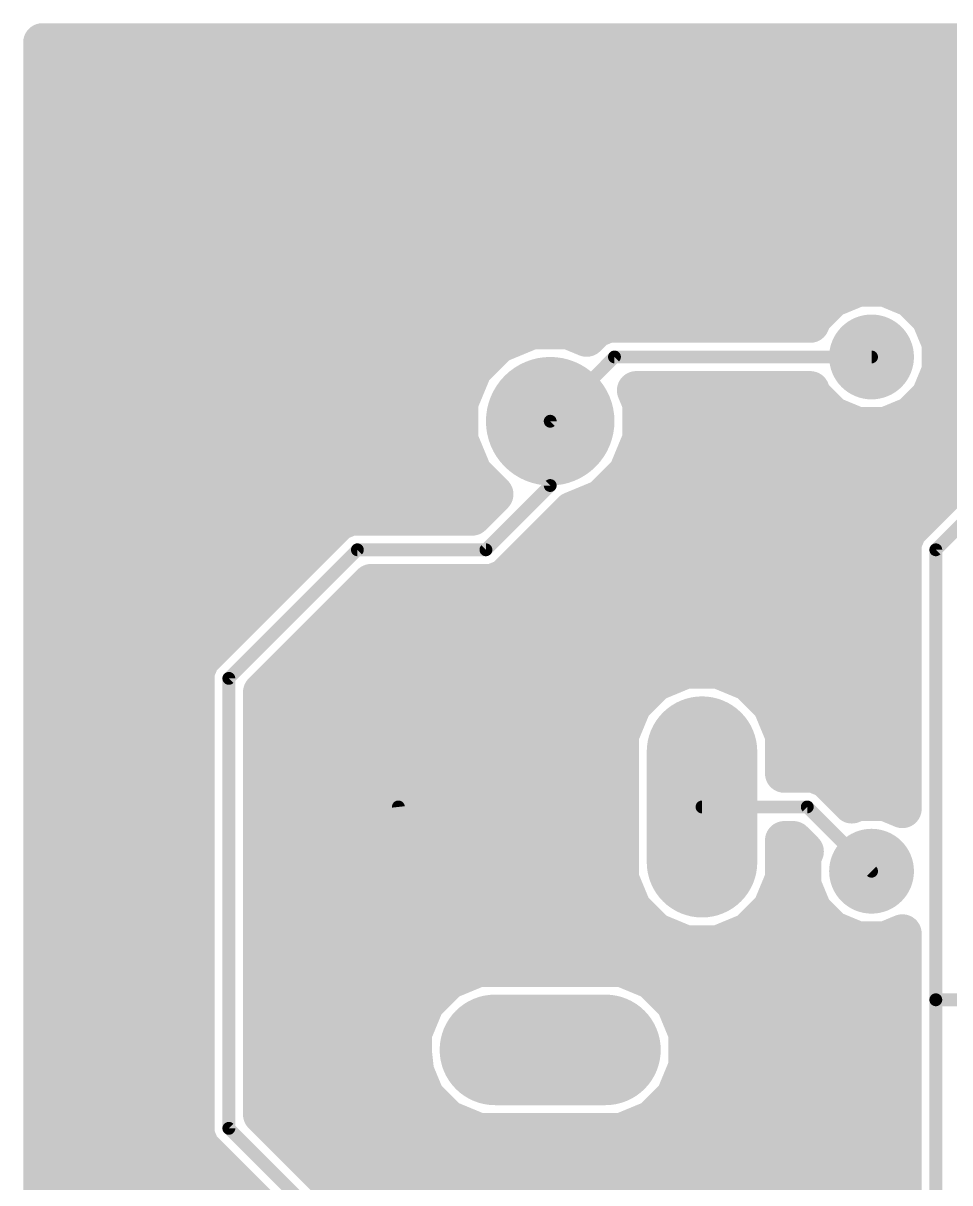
# Model space of a CAD drawing. Extents: x 1 to 64.7, y 1 to 39.6.
# Drawn here: x 1.02 to 19.33, y 16.7 to 39.61 of the extents above; entities that cross this region are included whole.
import ezdxf

# ---------------------------------------------------------------- set-up
doc = ezdxf.new("R2010")
doc.units = 0
doc.layers.add('16', color=175, linetype='CONTINUOUS')
doc.layers.add('17', color=82, linetype='CONTINUOUS')

# ---------------------------------------------------------------- blocks, each defined once
blk = doc.blocks.new('ROUNDP')
at = {"const_width": 0.5}
blk.add_lwpolyline([(0, -0.25, 1), (0, 0.25, 1), (0, -0.25)], format="xyb", dxfattribs=at)
blk = doc.blocks.new('OCTAGONP')
at = {"const_width": 0.5}
blk.add_lwpolyline([(-0.25, -0.1036), (-0.25, 0.1036), (-0.1036, 0.25), (0.1036, 0.25), (0.25, 0.1036), (0.25, -0.1036), (0.1036, -0.25), (-0.1036, -0.25), (-0.25, -0.1036), (-0.25, 0.1036)], dxfattribs=at)
blk = doc.blocks.new('LONGP100')
at = {"const_width": 1}
blk.add_lwpolyline([(-0.5, 0), (0.5, 0)], dxfattribs=at)
at = {"const_width": 0.5}
for points in [[(-0.5, 0.25, 1), (-0.5, -0.25)], [(0.5, -0.25, 1), (0.5, 0.25)]]:
    blk.add_lwpolyline(points, format="xyb", dxfattribs=at)

msp = doc.modelspace()

# ---------------------------------------------------------------- linework, layer by layer
at = {"layer": '16'}
for points, const_width in [([(1.397, 1.397), (1.397, 39.233)], 0.762), ([(1.397, 39.233), (64.313, 39.233)], 0.762), ([(1.397, 38.862), (64.313, 38.862)], 0.762), ([(1.397, 38.1), (64.313, 38.1)], 0.762), ([(1.397, 37.338), (64.313, 37.338)], 0.762), ([(1.397, 36.576), (64.313, 36.576)], 0.762), ([(1.397, 35.814), (31.0701, 35.814)], 0.762), ([(1.397, 35.052), (30.3081, 35.052)], 0.762), ([(1.397, 34.29), (17.2619, 34.29)], 0.762), ([(17.5072, 34.3916), (17.0031, 34.1828)], 0.762), ([(18.0528, 34.3916), (17.5072, 34.3916)], 0.762), ([(18.5569, 34.1828), (18.0528, 34.3916)], 0.762), ([(18.2981, 34.29), (29.1784, 34.29)], 0.762), ([(17.0031, 34.1828), (16.6172, 33.7969)], 0.762), ([(18.9428, 33.7969), (18.5569, 34.1828)], 0.762), ([(16.6172, 33.7969), (16.5689, 33.6804)], 0.762), ([(19.1516, 33.2928), (18.9428, 33.7969)], 0.762), ([(1.397, 33.528), (11.01, 33.528)], 0.762), ([(11.0713, 33.5534), (10.4085, 33.2788)], 0.762), ([(11.7887, 33.5534), (11.0713, 33.5534)], 0.762), ([(12.1499, 33.4038), (11.7887, 33.5534)], 0.762), ([(11.85, 33.528), (12.2741, 33.528)], 0.762), ([(12.3259, 33.5799), (12.1499, 33.4038)], 0.762), ([(12.5686, 33.6804), (12.3259, 33.5799)], 0.762), ([(16.5689, 33.6804), (12.5686, 33.6804)], 0.762), ([(19.0542, 33.528), (28.708, 33.528)], 0.762), ([(10.4085, 33.2788), (9.9012, 32.7715)], 0.762), ([(19.1516, 32.7472), (19.1516, 33.2928)], 0.762), ([(1.397, 32.766), (9.8989, 32.766)], 0.762), ([(9.9012, 32.7715), (9.6266, 32.1087)], 0.762), ([(11.43, 31.75), (12.7, 33.02)], 0.254), ([(12.7, 33.02), (17.78, 33.02)], 0.254), ([(18.9428, 32.2431), (19.1516, 32.7472)], 0.762), ([(19.1516, 32.766), (28.7321, 32.766)], 0.762), ([(13.2334, 32.1087), (13.1295, 32.3596)], 0.762), ([(13.1295, 32.3596), (16.5689, 32.3596)], 0.762), ([(16.5689, 32.3596), (16.6172, 32.2431)], 0.762), ([(16.6172, 32.2431), (17.0031, 31.8572)], 0.762), ([(18.5569, 31.8572), (18.9428, 32.2431)], 0.762), ([(1.397, 32.004), (9.6266, 32.004)], 0.762), ([(9.6266, 32.1087), (9.6266, 31.3913)], 0.762), ([(13.2334, 31.3913), (13.2334, 32.1087)], 0.762), ([(13.2334, 32.004), (16.8563, 32.004)], 0.762), ([(21.0301, 32.1241), (18.4901, 29.5841)], 0.762), ([(18.7037, 32.004), (20.9101, 32.004)], 0.762), ([(17.0031, 31.8572), (17.5072, 31.6484)], 0.762), ([(18.0528, 31.6484), (18.5569, 31.8572)], 0.762), ([(11.43, 30.48), (11.43, 31.75)], 0.254), ([(17.5072, 31.6484), (18.0528, 31.6484)], 0.762), ([(19.05, 29.21), (21.59, 31.75)], 0.254), ([(1.397, 31.242), (9.6884, 31.242)], 0.762), ([(9.6266, 31.3913), (9.9012, 30.7285)], 0.762), ([(12.9588, 30.7285), (13.2334, 31.3913)], 0.762), ([(13.1716, 31.242), (20.1481, 31.242)], 0.762), ([(9.9012, 30.7285), (10.3228, 30.3068)], 0.762), ([(12.4515, 30.2212), (12.9588, 30.7285)], 0.762), ([(1.397, 30.48), (10.1496, 30.48)], 0.762), ([(12.7104, 30.48), (19.3861, 30.48)], 0.762), ([(10.3228, 30.3068), (9.8865, 29.8704)], 0.762), ([(11.43, 30.48), (10.16, 29.21)], 0.254), ([(11.8601, 29.9762), (12.4515, 30.2212)], 0.762), ([(7.4886, 29.8704), (7.2459, 29.7699)], 0.762), ([(9.8865, 29.8704), (7.4886, 29.8704)], 0.762), ([(10.5341, 28.6501), (11.8601, 29.9762)], 0.762), ([(1.397, 29.718), (7.1941, 29.718)], 0.762), ([(7.2459, 29.7699), (7.0601, 29.5841)], 0.762), ([(11.6019, 29.718), (18.6241, 29.718)], 0.762), ([(7.0601, 29.5841), (4.5201, 27.0441)], 0.762), ([(18.4901, 29.5841), (18.3896, 29.3414)], 0.762), ([(18.3896, 29.3414), (18.3896, 24.0921)], 0.762), ([(1.397, 28.956), (6.4321, 28.956)], 0.762), ([(5.08, 26.67), (7.62, 29.21)], 0.254), ([(10.16, 29.21), (7.62, 29.21)], 0.254), ([(10.8399, 28.956), (18.3896, 28.956)], 0.762), ([(19.05, 20.32), (19.05, 29.21)], 0.254), ([(5.7404, 26.3965), (7.8935, 28.5496)], 0.762), ([(7.8935, 28.5496), (10.2914, 28.5496)], 0.762), ([(10.2914, 28.5496), (10.5341, 28.6501)], 0.762), ([(1.397, 28.194), (5.6701, 28.194)], 0.762), ([(7.5379, 28.194), (18.3896, 28.194)], 0.762), ([(1.397, 27.432), (4.9081, 27.432)], 0.762), ([(6.7759, 27.432), (18.3896, 27.432)], 0.762), ([(4.5201, 27.0441), (4.4196, 26.8014)], 0.762), ([(1.397, 26.67), (4.4196, 26.67)], 0.762), ([(4.4196, 26.8014), (4.4196, 17.6486)], 0.762), ([(6.0139, 26.67), (13.6774, 26.67)], 0.762), ([(14.1066, 26.8478), (13.5092, 26.6003)], 0.762), ([(14.7534, 26.8478), (14.1066, 26.8478)], 0.762), ([(15.3508, 26.6003), (14.7534, 26.8478)], 0.762), ([(15.1826, 26.67), (18.3896, 26.67)], 0.762), ([(13.5092, 26.6003), (13.0519, 26.143)], 0.762), ([(15.8081, 26.143), (15.3508, 26.6003)], 0.762), ([(5.08, 17.78), (5.08, 26.67)], 0.254), ([(5.7404, 18.0535), (5.7404, 26.3965)], 0.762), ([(13.0519, 26.143), (12.8044, 25.5456)], 0.762), ([(16.0556, 25.5456), (15.8081, 26.143)], 0.762), ([(1.397, 25.908), (4.4196, 25.908)], 0.762), ([(5.7404, 25.908), (12.9545, 25.908)], 0.762), ([(15.9055, 25.908), (18.3896, 25.908)], 0.762), ([(12.8044, 25.5456), (12.8044, 22.7144)], 0.762), ([(16.0556, 24.7904), (16.0556, 25.5456)], 0.762), ([(1.397, 25.146), (4.4196, 25.146)], 0.762), ([(5.7404, 25.146), (12.8044, 25.146)], 0.762), ([(16.0556, 25.146), (18.3896, 25.146)], 0.762), ([(16.6414, 24.7904), (16.0556, 24.7904)], 0.762), ([(16.8841, 24.6899), (16.6414, 24.7904)], 0.762), ([(17.3906, 24.1833), (16.8841, 24.6899)], 0.762), ([(1.397, 24.384), (4.4196, 24.384)], 0.762), ([(5.7404, 24.384), (12.8044, 24.384)], 0.762), ([(17.1899, 24.384), (18.3896, 24.384)], 0.762), ([(17.5072, 24.2316), (17.3906, 24.1833)], 0.762), ([(18.0528, 24.2316), (17.5072, 24.2316)], 0.762), ([(18.3896, 24.0921), (18.0528, 24.2316)], 0.762), ([(8.43, 24.13), (9.7, 12.7)], 0.254), ([(14.43, 24.13), (16.51, 24.13)], 0.254), ([(16.51, 24.13), (17.78, 22.86)], 0.254), ([(1.397, 23.622), (4.4196, 23.622)], 0.762), ([(5.7404, 23.622), (12.8044, 23.622)], 0.762), ([(16.0556, 22.7144), (16.0556, 23.4696)], 0.762), ([(16.0556, 23.4696), (16.2365, 23.4696)], 0.762), ([(16.2365, 23.4696), (16.4567, 23.2494)], 0.762), ([(16.4567, 23.2494), (16.4084, 23.1328)], 0.762), ([(16.4084, 23.1328), (16.4084, 22.5872)], 0.762), ([(1.397, 22.86), (4.4196, 22.86)], 0.762), ([(5.7404, 22.86), (12.8044, 22.86)], 0.762), ([(16.0556, 22.86), (16.4084, 22.86)], 0.762), ([(12.8044, 22.7144), (13.0519, 22.117)], 0.762), ([(15.8081, 22.117), (16.0556, 22.7144)], 0.762), ([(16.4084, 22.5872), (16.6172, 22.0831)], 0.762), ([(1.397, 22.098), (4.4196, 22.098)], 0.762), ([(5.7404, 22.098), (13.0709, 22.098)], 0.762), ([(13.0519, 22.117), (13.5092, 21.6597)], 0.762), ([(15.3508, 21.6597), (15.8081, 22.117)], 0.762), ([(15.7891, 22.098), (16.611, 22.098)], 0.762), ([(16.6172, 22.0831), (17.0031, 21.6972)], 0.762), ([(13.5092, 21.6597), (14.1066, 21.4122)], 0.762), ([(14.7534, 21.4122), (15.3508, 21.6597)], 0.762), ([(17.0031, 21.6972), (17.5072, 21.4884)], 0.762), ([(18.0528, 21.4884), (18.3896, 21.6279)], 0.762), ([(18.3896, 21.6279), (18.3896, 13.3604)], 0.762), ([(14.1066, 21.4122), (14.7534, 21.4122)], 0.762), ([(17.5072, 21.4884), (18.0528, 21.4884)], 0.762), ([(1.397, 21.336), (4.4196, 21.336)], 0.762), ([(5.7404, 21.336), (18.3896, 21.336)], 0.762), ([(10.0144, 20.9556), (9.417, 20.7081)], 0.762), ([(12.8456, 20.9556), (10.0144, 20.9556)], 0.762), ([(13.443, 20.7081), (12.8456, 20.9556)], 0.762), ([(9.417, 20.7081), (8.9597, 20.2508)], 0.762), ([(13.9003, 20.2508), (13.443, 20.7081)], 0.762), ([(1.397, 20.574), (4.4196, 20.574)], 0.762), ([(5.7404, 20.574), (9.2829, 20.574)], 0.762), ([(13.5771, 20.574), (18.3896, 20.574)], 0.762), ([(8.9597, 20.2508), (8.7122, 19.6533)], 0.762), ([(14.1478, 19.6533), (13.9003, 20.2508)], 0.762), ([(19.05, 20.32), (19.05, 12.7)], 0.254), ([(36.83, 20.32), (19.05, 20.32)], 0.254), ([(1.397, 19.812), (4.4196, 19.812)], 0.762), ([(5.7404, 19.812), (8.7779, 19.812)], 0.762), ([(14.0821, 19.812), (18.3896, 19.812)], 0.762), ([(8.7122, 19.6533), (8.7122, 19.0066)], 0.762), ([(14.1478, 19.0066), (14.1478, 19.6533)], 0.762), ([(1.397, 19.05), (4.4196, 19.05)], 0.762), ([(5.7404, 19.05), (8.7122, 19.05)], 0.762), ([(8.7122, 19.0066), (8.9597, 18.4092)], 0.762), ([(13.9003, 18.4092), (14.1478, 19.0066)], 0.762), ([(14.1478, 19.05), (18.3896, 19.05)], 0.762), ([(8.9597, 18.4092), (9.417, 17.9519)], 0.762), ([(13.443, 17.9519), (13.9003, 18.4092)], 0.762), ([(1.397, 18.288), (4.4196, 18.288)], 0.762), ([(5.7404, 18.288), (9.0808, 18.288)], 0.762), ([(13.7791, 18.288), (18.3896, 18.288)], 0.762), ([(8.1799, 15.6141), (5.7404, 18.0535)], 0.762), ([(9.417, 17.9519), (10.0144, 17.7044)], 0.762), ([(12.8456, 17.7044), (13.443, 17.9519)], 0.762), ([(1.397, 17.526), (4.4704, 17.526)], 0.762), ([(4.4196, 17.6486), (4.5201, 17.4059)], 0.762), ([(7.62, 15.24), (5.08, 17.78)], 0.254), ([(6.2679, 17.526), (18.3896, 17.526)], 0.762), ([(10.0144, 17.7044), (12.8456, 17.7044)], 0.762), ([(4.5201, 17.4059), (6.9596, 14.9665)], 0.762), ([(1.397, 16.764), (5.1621, 16.764)], 0.762), ([(7.0299, 16.764), (18.3896, 16.764)], 0.762)]:
    msp.add_lwpolyline(points, dxfattribs=dict(at, const_width=const_width))
for points, const_width in [([(1.5875, 39.233, 1), (1.2065, 39.233)], 0.381), ([(1.397, 39.4235, 1), (1.397, 39.0425)], 0.381), ([(1.397, 39.0525, 1), (1.397, 38.6715)], 0.381), ([(1.397, 38.2905, 1), (1.397, 37.9095)], 0.381), ([(1.397, 37.5285, 1), (1.397, 37.1475)], 0.381), ([(1.397, 36.7665, 1), (1.397, 36.3855)], 0.381), ([(1.397, 36.0045, 1), (1.397, 35.6235)], 0.381), ([(1.397, 35.2425, 1), (1.397, 34.8615)], 0.381), ([(1.397, 34.4805, 1), (1.397, 34.0995)], 0.381), ([(17.2619, 34.0995, 1), (17.2619, 34.4805)], 0.381), ([(17.5072, 34.5821, 1), (17.5072, 34.2011)], 0.381), ([(17.5801, 34.2156, 1), (17.4343, 34.5676)], 0.381), ([(18.1257, 34.5676, 1), (17.9799, 34.2156)], 0.381), ([(18.0528, 34.2011, 1), (18.0528, 34.5821)], 0.381), ([(18.2981, 34.4805, 1), (18.2981, 34.0995)], 0.381), ([(16.9301, 34.3588, 1), (17.076, 34.0068)], 0.381), ([(17.1378, 34.0481, 1), (16.8683, 34.3175)], 0.381), ([(18.6917, 34.3175, 1), (18.4222, 34.0481)], 0.381), ([(18.484, 34.0068, 1), (18.6298, 34.3588)], 0.381), ([(16.7932, 33.724, 1), (16.4412, 33.8698)], 0.381), ([(19.1188, 33.8698, 1), (18.7668, 33.724)], 0.381), ([(1.397, 33.7185, 1), (1.397, 33.3375)], 0.381), ([(11.0713, 33.7439, 1), (11.0713, 33.3629)], 0.381), ([(11.1442, 33.3774, 1), (10.9984, 33.7294)], 0.381), ([(11.01, 33.3375, 1), (11.01, 33.7185)], 0.381), ([(11.8616, 33.7294, 1), (11.7158, 33.3774)], 0.381), ([(11.85, 33.7185, 1), (11.85, 33.3375)], 0.381), ([(11.7887, 33.3629, 1), (11.7887, 33.7439)], 0.381), ([(12.253, 33.7559, 1), (12.3988, 33.4039)], 0.381), ([(12.4606, 33.4452, 1), (12.1912, 33.7146)], 0.381), ([(12.2741, 33.3375, 1), (12.2741, 33.7185)], 0.381), ([(12.5686, 33.8709, 1), (12.5686, 33.4899)], 0.381), ([(12.6415, 33.5044, 1), (12.4957, 33.8564)], 0.381), ([(16.3929, 33.7533, 1), (16.7449, 33.6075)], 0.381), ([(16.4825, 33.9317, 1), (16.7519, 33.6622)], 0.381), ([(16.5689, 33.4899, 1), (16.5689, 33.8709)], 0.381), ([(18.8081, 33.6622, 1), (19.0775, 33.9317)], 0.381), ([(19.0542, 33.7185, 1), (19.0542, 33.3375)], 0.381), ([(12.0152, 33.5385, 1), (12.2846, 33.2691)], 0.381), ([(12.077, 33.2278, 1), (12.2228, 33.5798)], 0.381), ([(10.3356, 33.4548, 1), (10.4814, 33.1028)], 0.381), ([(10.5432, 33.1441, 1), (10.2737, 33.4136)], 0.381), ([(19.3421, 33.2928, 1), (18.9611, 33.2928)], 0.381), ([(18.9756, 33.2199, 1), (19.3276, 33.3657)], 0.381), ([(1.397, 32.9565, 1), (1.397, 32.5755)], 0.381), ([(9.7664, 32.9062, 1), (10.0359, 32.6368)], 0.381), ([(10.0771, 32.6986, 1), (9.7252, 32.8444)], 0.381), ([(9.8989, 32.5755, 1), (9.8989, 32.9565)], 0.381), ([(12.7, 33.0835, 1), (12.7, 32.9565)], 0.127), ([(12.7449, 32.9751, 1), (12.6551, 33.0649)], 0.127), ([(17.78, 32.9565, 1), (17.78, 33.0835)], 0.127), ([(19.1516, 32.9565, 1), (19.1516, 32.5755)], 0.381), ([(19.3276, 32.6743, 1), (18.9756, 32.8201)], 0.381), ([(18.9611, 32.7472, 1), (19.3421, 32.7472)], 0.381), ([(13.3055, 32.4325, 1), (12.9535, 32.2867)], 0.381), ([(13.1295, 32.5501, 1), (13.1295, 32.1691)], 0.381), ([(16.7449, 32.4325, 1), (16.3929, 32.2867)], 0.381), ([(16.7519, 32.3778, 1), (16.4825, 32.1083)], 0.381), ([(16.5689, 32.1691, 1), (16.5689, 32.5501)], 0.381), ([(19.0775, 32.1083, 1), (18.8081, 32.3778)], 0.381), ([(1.397, 32.1945, 1), (1.397, 31.8135)], 0.381), ([(9.8171, 32.1087, 1), (9.4361, 32.1087)], 0.381), ([(9.4506, 32.1816, 1), (9.8026, 32.0358)], 0.381), ([(9.6266, 31.8135, 1), (9.6266, 32.1945)], 0.381), ([(13.4239, 32.1087, 1), (13.0429, 32.1087)], 0.381), ([(13.2334, 32.1945, 1), (13.2334, 31.8135)], 0.381), ([(13.0574, 32.0358, 1), (13.4094, 32.1816)], 0.381), ([(16.4412, 32.1702, 1), (16.7932, 32.3159)], 0.381), ([(16.8563, 31.8135, 1), (16.8563, 32.1945)], 0.381), ([(18.7037, 32.1945, 1), (18.7037, 31.8135)], 0.381), ([(18.7668, 32.316, 1), (19.1188, 32.1701)], 0.381), ([(17.076, 32.0332, 1), (16.9301, 31.6812)], 0.381), ([(16.8683, 31.7225, 1), (17.1378, 31.9919)], 0.381), ([(18.4222, 31.9919, 1), (18.6917, 31.7225)], 0.381), ([(18.6298, 31.6812, 1), (18.484, 32.0332)], 0.381), ([(11.4935, 31.75, 1), (11.3665, 31.75)], 0.127), ([(11.3851, 31.7949, 1), (11.4749, 31.7051)], 0.127), ([(17.5072, 31.8389, 1), (17.5072, 31.4579)], 0.381), ([(17.4343, 31.4724, 1), (17.5801, 31.8244)], 0.381), ([(17.9799, 31.8244, 1), (18.1257, 31.4724)], 0.381), ([(18.0528, 31.4579, 1), (18.0528, 31.8389)], 0.381), ([(1.397, 31.4325, 1), (1.397, 31.0515)], 0.381), ([(9.8026, 31.4642, 1), (9.4506, 31.3184)], 0.381), ([(9.6884, 31.0515, 1), (9.6884, 31.4325)], 0.381), ([(13.1716, 31.4325, 1), (13.1716, 31.0515)], 0.381), ([(13.4094, 31.3184, 1), (13.0574, 31.4642)], 0.381), ([(9.4361, 31.3913, 1), (9.8171, 31.3913)], 0.381), ([(13.0429, 31.3913, 1), (13.4239, 31.3913)], 0.381), ([(10.0359, 30.8632, 1), (9.7664, 30.5937)], 0.381), ([(9.7252, 30.6556, 1), (10.0771, 30.8014)], 0.381), ([(12.7828, 30.8014, 1), (13.1348, 30.6556)], 0.381), ([(13.0936, 30.5937, 1), (12.8241, 30.8632)], 0.381), ([(1.397, 30.6705, 1), (1.397, 30.2895)], 0.381), ([(10.1496, 30.2895, 1), (10.1496, 30.6705)], 0.381), ([(12.7104, 30.6705, 1), (12.7104, 30.2895)], 0.381), ([(19.3861, 30.2895, 1), (19.3861, 30.6705)], 0.381), ([(10.4575, 30.1721, 1), (10.1881, 30.4415)], 0.381), ([(10.1881, 30.1721, 1), (10.4575, 30.4415)], 0.381), ([(11.3665, 30.48, 1), (11.4935, 30.48)], 0.127), ([(11.4749, 30.4351, 1), (11.3851, 30.5249)], 0.127), ([(12.3168, 30.3559, 1), (12.5862, 30.0864)], 0.381), ([(12.5244, 30.0452, 1), (12.3786, 30.3971)], 0.381), ([(7.4886, 30.0609, 1), (7.4886, 29.6799)], 0.381), ([(7.5615, 29.6944, 1), (7.4157, 30.0464)], 0.381), ([(9.8865, 29.6799, 1), (9.8865, 30.0609)], 0.381), ([(11.7872, 30.1522, 1), (11.933, 29.8002)], 0.381), ([(11.9948, 29.8415, 1), (11.7254, 30.1109)], 0.381), ([(1.397, 29.9085, 1), (1.397, 29.5275)], 0.381), ([(7.173, 29.9459, 1), (7.3188, 29.5939)], 0.381), ([(7.3806, 29.6352, 1), (7.1112, 29.9046)], 0.381), ([(7.1941, 29.5275, 1), (7.1941, 29.9085)], 0.381), ([(9.7517, 30.0051, 1), (10.0212, 29.7357)], 0.381), ([(11.6019, 29.9085, 1), (11.6019, 29.5275)], 0.381), ([(18.6241, 29.5275, 1), (18.6241, 29.9085)], 0.381), ([(6.9254, 29.7188, 1), (7.1948, 29.4494)], 0.381), ([(7.1948, 29.4494, 1), (6.9254, 29.7188)], 0.381), ([(18.3554, 29.7188, 1), (18.6248, 29.4494)], 0.381), ([(18.6661, 29.5112, 1), (18.3141, 29.657)], 0.381), ([(18.5801, 29.3414, 1), (18.1991, 29.3414)], 0.381), ([(18.2136, 29.4143, 1), (18.5656, 29.2685)], 0.381), ([(1.397, 29.1465, 1), (1.397, 28.7655)], 0.381), ([(6.4321, 28.7655, 1), (6.4321, 29.1465)], 0.381), ([(7.62, 29.2735, 1), (7.62, 29.1465)], 0.127), ([(7.6649, 29.1651, 1), (7.5751, 29.2549)], 0.127), ([(10.16, 29.1465, 1), (10.16, 29.2735)], 0.127), ([(10.8399, 29.1465, 1), (10.8399, 28.7655)], 0.381), ([(18.3896, 28.7655, 1), (18.3896, 29.1465)], 0.381), ([(19.1135, 29.21, 1), (18.9865, 29.21)], 0.127), ([(10.1151, 29.2549, 1), (10.2049, 29.1651)], 0.127), ([(19.0051, 29.2549, 1), (19.0949, 29.1651)], 0.127), ([(7.8935, 28.7401, 1), (7.8935, 28.3591)], 0.381), ([(8.0282, 28.4149, 1), (7.7588, 28.6843)], 0.381), ([(10.2185, 28.7256, 1), (10.3643, 28.3736)], 0.381), ([(10.2914, 28.3591, 1), (10.2914, 28.7401)], 0.381), ([(10.3994, 28.7848, 1), (10.6688, 28.5154)], 0.381), ([(10.607, 28.4741, 1), (10.4612, 28.8261)], 0.381), ([(1.397, 28.3845, 1), (1.397, 28.0035)], 0.381), ([(5.6701, 28.0035, 1), (5.6701, 28.3845)], 0.381), ([(7.5379, 28.3845, 1), (7.5379, 28.0035)], 0.381), ([(18.3896, 28.0035, 1), (18.3896, 28.3845)], 0.381), ([(1.397, 27.6225, 1), (1.397, 27.2415)], 0.381), ([(4.9081, 27.2415, 1), (4.9081, 27.6225)], 0.381), ([(6.7759, 27.6225, 1), (6.7759, 27.2415)], 0.381), ([(18.3896, 27.2415, 1), (18.3896, 27.6225)], 0.381), ([(4.3854, 27.1788, 1), (4.6548, 26.9094)], 0.381), ([(4.6961, 26.9712, 1), (4.3441, 27.117)], 0.381), ([(1.397, 26.8605, 1), (1.397, 26.4795)], 0.381), ([(4.6101, 26.8014, 1), (4.2291, 26.8014)], 0.381), ([(4.2436, 26.8743, 1), (4.5956, 26.7285)], 0.381), ([(4.4196, 26.4795, 1), (4.4196, 26.8605)], 0.381), ([(6.0139, 26.8605, 1), (6.0139, 26.4795)], 0.381), ([(13.6774, 26.4795, 1), (13.6774, 26.8605)], 0.381), ([(14.1066, 27.0383, 1), (14.1066, 26.6573)], 0.381), ([(14.1795, 26.6718, 1), (14.0337, 27.0238)], 0.381), ([(14.8263, 27.0238, 1), (14.6804, 26.6718)], 0.381), ([(14.7534, 26.6573, 1), (14.7534, 27.0383)], 0.381), ([(15.1826, 26.8605, 1), (15.1826, 26.4795)], 0.381), ([(18.3896, 26.4795, 1), (18.3896, 26.8605)], 0.381), ([(13.4363, 26.7763, 1), (13.5821, 26.4243)], 0.381), ([(13.6439, 26.4656, 1), (13.3745, 26.735)], 0.381), ([(15.4855, 26.735, 1), (15.2161, 26.4656)], 0.381), ([(15.2779, 26.4243, 1), (15.4237, 26.7763)], 0.381), ([(5.1435, 26.67, 1), (5.0165, 26.67)], 0.127), ([(5.0351, 26.7149, 1), (5.1249, 26.6251)], 0.127), ([(5.9309, 26.3965, 1), (5.5499, 26.3965)], 0.381), ([(5.6057, 26.5312, 1), (5.8751, 26.2617)], 0.381), ([(12.9172, 26.2777, 1), (13.1866, 26.0083)], 0.381), ([(13.2279, 26.0701, 1), (12.8759, 26.2159)], 0.381), ([(15.9841, 26.2159, 1), (15.6321, 26.0701)], 0.381), ([(15.6734, 26.0083, 1), (15.9428, 26.2777)], 0.381), ([(1.397, 26.0985, 1), (1.397, 25.7175)], 0.381), ([(4.4196, 25.7175, 1), (4.4196, 26.0985)], 0.381), ([(5.7404, 26.0985, 1), (5.7404, 25.7175)], 0.381), ([(12.9545, 25.7175, 1), (12.9545, 26.0985)], 0.381), ([(15.9055, 26.0985, 1), (15.9055, 25.7175)], 0.381), ([(18.3896, 25.7175, 1), (18.3896, 26.0985)], 0.381), ([(12.9949, 25.5456, 1), (12.6139, 25.5456)], 0.381), ([(16.2461, 25.5456, 1), (15.8651, 25.5456)], 0.381), ([(12.6284, 25.6185, 1), (12.9804, 25.4726)], 0.381), ([(15.8796, 25.4726, 1), (16.2316, 25.6185)], 0.381), ([(1.397, 25.3365, 1), (1.397, 24.9555)], 0.381), ([(4.4196, 24.9555, 1), (4.4196, 25.3365)], 0.381), ([(5.7404, 25.3365, 1), (5.7404, 24.9555)], 0.381), ([(12.8044, 24.9555, 1), (12.8044, 25.3365)], 0.381), ([(16.0556, 25.3365, 1), (16.0556, 24.9555)], 0.381), ([(18.3896, 24.9555, 1), (18.3896, 25.3365)], 0.381), ([(16.0556, 24.9809, 1), (16.0556, 24.5999)], 0.381), ([(15.8651, 24.7904, 1), (16.2461, 24.7904)], 0.381), ([(16.7143, 24.9664, 1), (16.5685, 24.6144)], 0.381), ([(16.6414, 24.5999, 1), (16.6414, 24.9809)], 0.381), ([(17.0188, 24.8246, 1), (16.7494, 24.5552)], 0.381), ([(16.8112, 24.5139, 1), (16.957, 24.8659)], 0.381), ([(1.397, 24.5745, 1), (1.397, 24.1935)], 0.381), ([(4.4196, 24.1935, 1), (4.4196, 24.5745)], 0.381), ([(5.7404, 24.5745, 1), (5.7404, 24.1935)], 0.381), ([(12.8044, 24.1935, 1), (12.8044, 24.5745)], 0.381), ([(17.1899, 24.5745, 1), (17.1899, 24.1935)], 0.381), ([(18.3896, 24.1935, 1), (18.3896, 24.5745)], 0.381), ([(17.3177, 24.3593, 1), (17.4635, 24.0073)], 0.381), ([(17.5072, 24.4221, 1), (17.5072, 24.0411)], 0.381), ([(17.5801, 24.0556, 1), (17.4343, 24.4076)], 0.381), ([(18.1257, 24.4076, 1), (17.9799, 24.0556)], 0.381), ([(18.0528, 24.0411, 1), (18.0528, 24.4221)], 0.381), ([(17.2559, 24.0486, 1), (17.5253, 24.318)], 0.381), ([(18.3167, 23.9161, 1), (18.4625, 24.2681)], 0.381), ([(8.4931, 24.137, 1), (8.3669, 24.123)], 0.127), ([(14.43, 24.1935, 1), (14.43, 24.0665)], 0.127), ([(16.5549, 24.1749, 1), (16.4651, 24.0851)], 0.127), ([(16.51, 24.0665, 1), (16.51, 24.1935)], 0.127), ([(18.1991, 24.0921, 1), (18.5801, 24.0921)], 0.381), ([(1.397, 23.8125, 1), (1.397, 23.4315)], 0.381), ([(4.4196, 23.4315, 1), (4.4196, 23.8125)], 0.381), ([(5.7404, 23.8125, 1), (5.7404, 23.4315)], 0.381), ([(12.8044, 23.4315, 1), (12.8044, 23.8125)], 0.381), ([(16.2461, 23.4696, 1), (15.8651, 23.4696)], 0.381), ([(16.0556, 23.6601, 1), (16.0556, 23.2791)], 0.381), ([(16.3712, 23.6043, 1), (16.1018, 23.3349)], 0.381), ([(16.2365, 23.2791, 1), (16.2365, 23.6601)], 0.381), ([(16.6327, 23.1765, 1), (16.2807, 23.3223)], 0.381), ([(16.5989, 23.1328, 1), (16.2179, 23.1328)], 0.381), ([(16.2324, 23.2057, 1), (16.5844, 23.0599)], 0.381), ([(16.322, 23.1147, 1), (16.5914, 23.3841)], 0.381), ([(1.397, 23.0505, 1), (1.397, 22.6695)], 0.381), ([(4.4196, 22.6695, 1), (4.4196, 23.0505)], 0.381), ([(5.7404, 23.0505, 1), (5.7404, 22.6695)], 0.381), ([(12.8044, 22.6695, 1), (12.8044, 23.0505)], 0.381), ([(16.0556, 23.0505, 1), (16.0556, 22.6695)], 0.381), ([(16.4084, 22.6695, 1), (16.4084, 23.0505)], 0.381), ([(12.9804, 22.7873, 1), (12.6284, 22.6415)], 0.381), ([(16.2316, 22.6415, 1), (15.8796, 22.7873)], 0.381), ([(16.5844, 22.6601, 1), (16.2324, 22.5143)], 0.381), ([(17.7351, 22.8151, 1), (17.8249, 22.9049)], 0.127), ([(12.6139, 22.7144, 1), (12.9949, 22.7144)], 0.381), ([(15.8651, 22.7144, 1), (16.2461, 22.7144)], 0.381), ([(16.2179, 22.5872, 1), (16.5989, 22.5872)], 0.381), ([(1.397, 22.2885, 1), (1.397, 21.9075)], 0.381), ([(4.4196, 21.9075, 1), (4.4196, 22.2885)], 0.381), ([(5.7404, 22.2885, 1), (5.7404, 21.9075)], 0.381), ([(13.1866, 22.2517, 1), (12.9172, 21.9823)], 0.381), ([(13.0709, 21.9075, 1), (13.0709, 22.2885)], 0.381), ([(15.7891, 22.2885, 1), (15.7891, 21.9075)], 0.381), ([(15.9428, 21.9823, 1), (15.6734, 22.2517)], 0.381), ([(16.7519, 22.2178, 1), (16.4825, 21.9483)], 0.381), ([(16.611, 21.9075, 1), (16.611, 22.2885)], 0.381), ([(12.8759, 22.0441, 1), (13.2279, 22.1899)], 0.381), ([(15.6321, 22.1899, 1), (15.9841, 22.0441)], 0.381), ([(16.4412, 22.0101, 1), (16.7932, 22.156)], 0.381), ([(13.5821, 21.8357, 1), (13.4363, 21.4837)], 0.381), ([(15.4237, 21.4837, 1), (15.2779, 21.8357)], 0.381), ([(17.076, 21.8732, 1), (16.9301, 21.5212)], 0.381), ([(16.8683, 21.5625, 1), (17.1378, 21.8319)], 0.381), ([(18.5801, 21.6279, 1), (18.1991, 21.6279)], 0.381), ([(18.4625, 21.4519, 1), (18.3167, 21.8039)], 0.381), ([(13.3745, 21.525, 1), (13.6439, 21.7944)], 0.381), ([(14.1066, 21.6027, 1), (14.1066, 21.2217)], 0.381), ([(14.0337, 21.2362, 1), (14.1795, 21.5882)], 0.381), ([(14.6804, 21.5882, 1), (14.8263, 21.2362)], 0.381), ([(14.7534, 21.2217, 1), (14.7534, 21.6027)], 0.381), ([(15.2161, 21.7944, 1), (15.4855, 21.525)], 0.381), ([(17.5072, 21.6789, 1), (17.5072, 21.2979)], 0.381), ([(17.4343, 21.3124, 1), (17.5801, 21.6644)], 0.381), ([(17.9799, 21.6644, 1), (18.1257, 21.3124)], 0.381), ([(18.0528, 21.2979, 1), (18.0528, 21.6789)], 0.381), ([(1.397, 21.5265, 1), (1.397, 21.1455)], 0.381), ([(4.4196, 21.1455, 1), (4.4196, 21.5265)], 0.381), ([(5.7404, 21.5265, 1), (5.7404, 21.1455)], 0.381), ([(18.3896, 21.1455, 1), (18.3896, 21.5265)], 0.381), ([(10.0144, 21.1461, 1), (10.0144, 20.7651)], 0.381), ([(10.0873, 20.7796, 1), (9.9415, 21.1316)], 0.381), ([(12.9185, 21.1316, 1), (12.7726, 20.7796)], 0.381), ([(12.8456, 20.7651, 1), (12.8456, 21.1461)], 0.381), ([(9.5517, 20.5734, 1), (9.2823, 20.8428)], 0.381), ([(13.5777, 20.8428, 1), (13.3083, 20.5734)], 0.381), ([(1.397, 20.7645, 1), (1.397, 20.3835)], 0.381), ([(4.4196, 20.3835, 1), (4.4196, 20.7645)], 0.381), ([(5.7404, 20.7645, 1), (5.7404, 20.3835)], 0.381), ([(9.3441, 20.8841, 1), (9.4899, 20.5321)], 0.381), ([(9.2829, 20.3835, 1), (9.2829, 20.7645)], 0.381), ([(13.3701, 20.5321, 1), (13.5159, 20.8841)], 0.381), ([(13.5771, 20.7645, 1), (13.5771, 20.3835)], 0.381), ([(18.3896, 20.3835, 1), (18.3896, 20.7645)], 0.381), ([(9.1357, 20.1779, 1), (8.7837, 20.3237)], 0.381), ([(14.0763, 20.3237, 1), (13.7243, 20.1779)], 0.381), ([(8.825, 20.3855, 1), (9.0944, 20.1161)], 0.381), ([(13.7656, 20.1161, 1), (14.035, 20.3855)], 0.381), ([(19.1135, 20.32, 1), (18.9865, 20.32)], 0.127), ([(19.05, 20.3835, 1), (19.05, 20.2565)], 0.127), ([(1.397, 20.0025, 1), (1.397, 19.6215)], 0.381), ([(4.4196, 19.6215, 1), (4.4196, 20.0025)], 0.381), ([(5.7404, 20.0025, 1), (5.7404, 19.6215)], 0.381), ([(8.7779, 19.6215, 1), (8.7779, 20.0025)], 0.381), ([(14.0821, 20.0025, 1), (14.0821, 19.6215)], 0.381), ([(18.3896, 19.6215, 1), (18.3896, 20.0025)], 0.381), ([(18.9865, 20.32, 1), (19.1135, 20.32)], 0.127), ([(8.9027, 19.6533, 1), (8.5217, 19.6533)], 0.381), ([(14.3383, 19.6533, 1), (13.9573, 19.6533)], 0.381), ([(8.5362, 19.7263, 1), (8.8882, 19.5804)], 0.381), ([(13.9718, 19.5804, 1), (14.3238, 19.7263)], 0.381), ([(1.397, 19.2405, 1), (1.397, 18.8595)], 0.381), ([(4.4196, 18.8595, 1), (4.4196, 19.2405)], 0.381), ([(5.7404, 19.2405, 1), (5.7404, 18.8595)], 0.381), ([(8.8882, 19.0795, 1), (8.5362, 18.9337)], 0.381), ([(8.7122, 18.8595, 1), (8.7122, 19.2405)], 0.381), ([(14.1478, 19.2405, 1), (14.1478, 18.8595)], 0.381), ([(14.3238, 18.9337, 1), (13.9718, 19.0795)], 0.381), ([(18.3896, 18.8595, 1), (18.3896, 19.2405)], 0.381), ([(8.5217, 19.0066, 1), (8.9027, 19.0066)], 0.381), ([(13.9573, 19.0066, 1), (14.3383, 19.0066)], 0.381), ([(9.0944, 18.5439, 1), (8.825, 18.2745)], 0.381), ([(14.035, 18.2745, 1), (13.7656, 18.5439)], 0.381), ([(1.397, 18.4785, 1), (1.397, 18.0975)], 0.381), ([(4.4196, 18.0975, 1), (4.4196, 18.4785)], 0.381), ([(5.7404, 18.4785, 1), (5.7404, 18.0975)], 0.381), ([(8.7837, 18.3363, 1), (9.1357, 18.4821)], 0.381), ([(9.0808, 18.0975, 1), (9.0808, 18.4785)], 0.381), ([(13.7791, 18.4785, 1), (13.7791, 18.0975)], 0.381), ([(13.7243, 18.4821, 1), (14.0763, 18.3363)], 0.381), ([(18.3896, 18.0975, 1), (18.3896, 18.4785)], 0.381), ([(5.8751, 18.1882, 1), (5.6057, 17.9188)], 0.381), ([(9.4899, 18.1279, 1), (9.3441, 17.7759)], 0.381), ([(13.5159, 17.7759, 1), (13.3701, 18.1279)], 0.381), ([(5.5499, 18.0535, 1), (5.9309, 18.0535)], 0.381), ([(9.2823, 17.8172, 1), (9.5517, 18.0866)], 0.381), ([(13.3083, 18.0866, 1), (13.5777, 17.8172)], 0.381), ([(1.397, 17.7165, 1), (1.397, 17.3355)], 0.381), ([(4.5956, 17.7215, 1), (4.2436, 17.5757)], 0.381), ([(4.4704, 17.3355, 1), (4.4704, 17.7165)], 0.381), ([(5.1249, 17.8249, 1), (5.0351, 17.7351)], 0.127), ([(6.2679, 17.7165, 1), (6.2679, 17.3355)], 0.381), ([(10.0144, 17.8949, 1), (10.0144, 17.5139)], 0.381), ([(9.9415, 17.5284, 1), (10.0873, 17.8804)], 0.381), ([(12.7726, 17.8804, 1), (12.9185, 17.5284)], 0.381), ([(12.8456, 17.5139, 1), (12.8456, 17.8949)], 0.381), ([(18.3896, 17.3355, 1), (18.3896, 17.7165)], 0.381), ([(4.2291, 17.6486, 1), (4.6101, 17.6486)], 0.381), ([(4.6548, 17.5406, 1), (4.3854, 17.2712)], 0.381), ([(4.3441, 17.333, 1), (4.6961, 17.4788)], 0.381), ([(5.0165, 17.78, 1), (5.1435, 17.78)], 0.127), ([(1.397, 16.9545, 1), (1.397, 16.5735)], 0.381), ([(5.1621, 16.5735, 1), (5.1621, 16.9545)], 0.381), ([(7.0299, 16.9545, 1), (7.0299, 16.5735)], 0.381), ([(18.3896, 16.5735, 1), (18.3896, 16.9545)], 0.381)]:
    msp.add_lwpolyline(points, format="xyb", dxfattribs=dict(at, const_width=const_width))

# ---------------------------------------------------------------- block references
at = {"layer": '17'}
for name, p, xscale, yscale, rotation in [('OCTAGONP', (11.43, 36.83), 2.54, 2.54, 90), ('ROUNDP', (17.78, 33.02), 1.6764, 1.6764, 270), ('ROUNDP', (11.43, 31.75), 2.54, 2.54, 90), ('LONGP100', (8.43, 24.13), 2.1844, 2.1844, 90), ('LONGP100', (14.43, 24.13), 2.1844, 2.1844, 90), ('ROUNDP', (17.78, 22.86), 1.6764, 1.6764, 270)]:
    msp.add_blockref(name, p, dxfattribs=dict(at, xscale=xscale, yscale=yscale, rotation=rotation))
at = {"layer": '17', "xscale": 2.1844, "yscale": 2.1844}
msp.add_blockref('LONGP100', (11.43, 19.33), dxfattribs=at)

doc.saveas('drawing.dxf')
